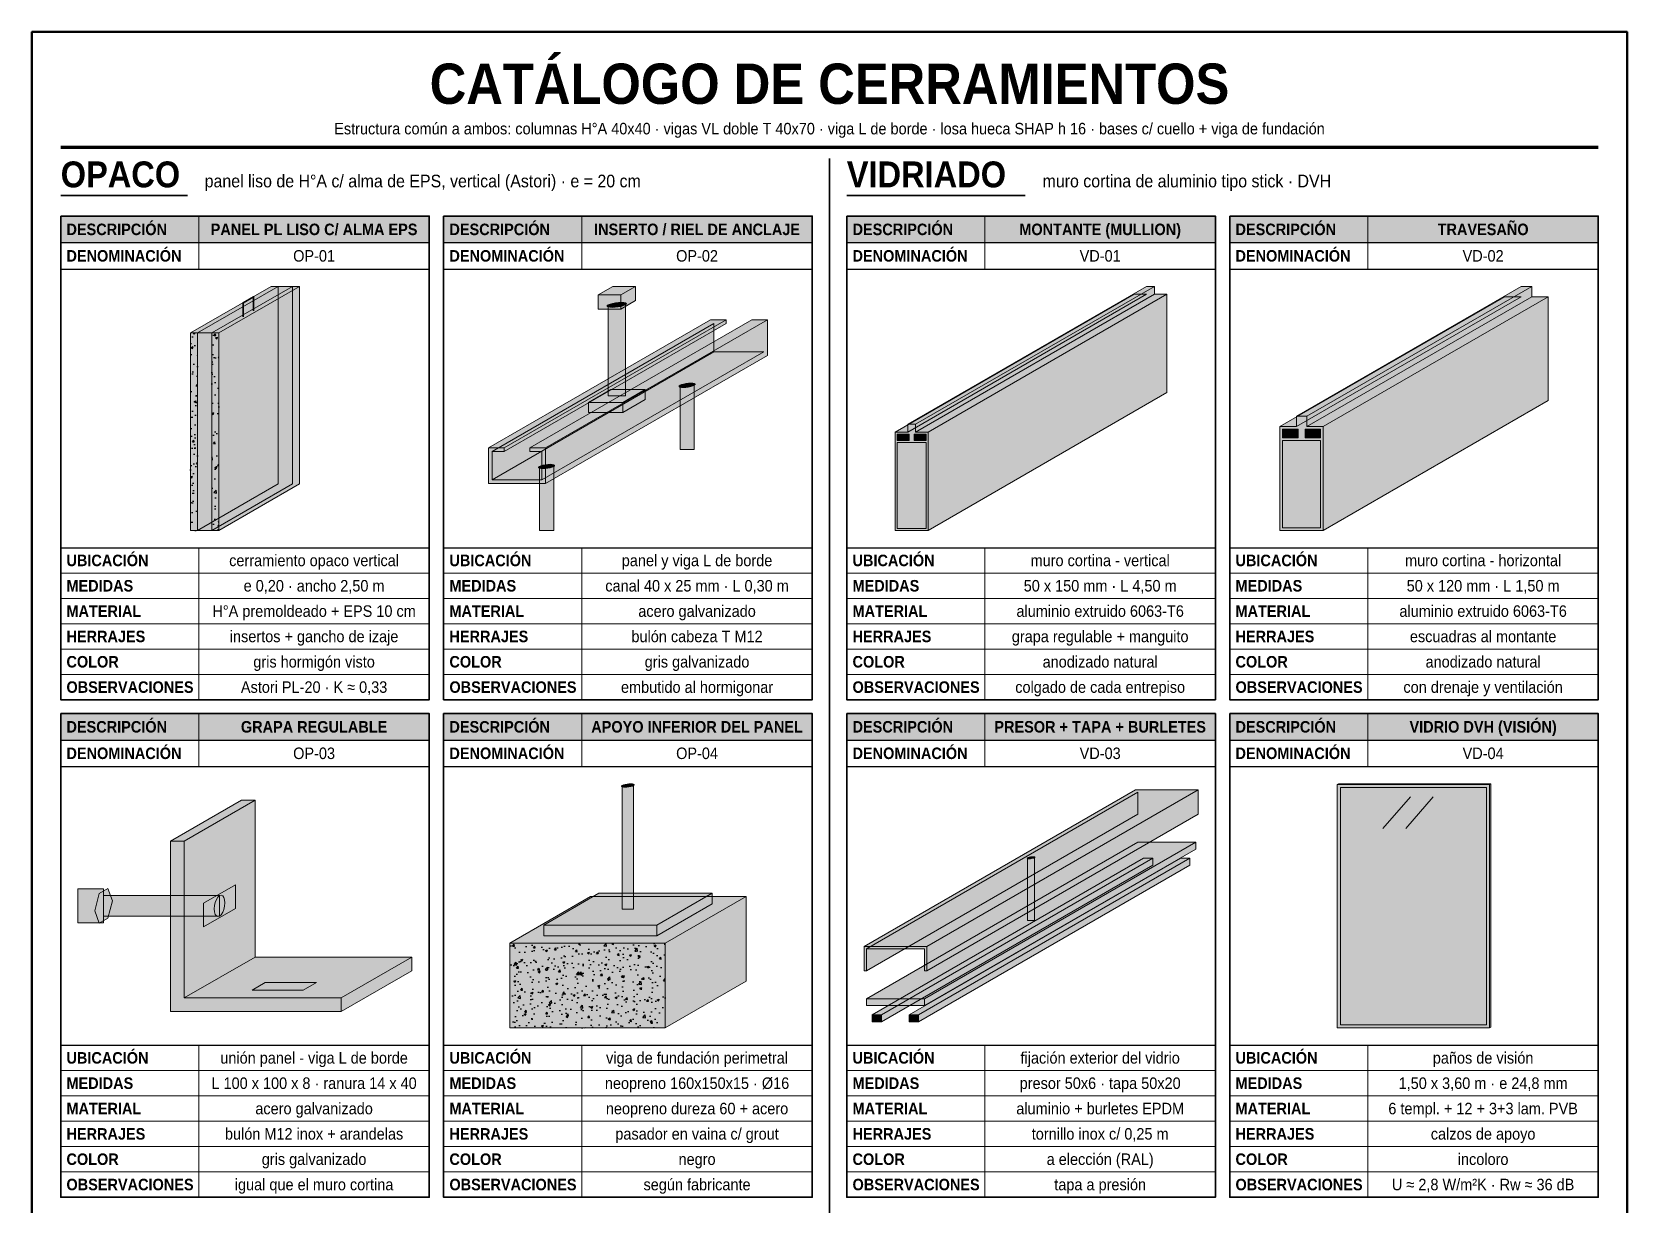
# Model space of a CAD drawing. Header units: millimetres. Extents: x 10 to 287, y 10 to 410.
# Drawn here: x 10 to 287, y 206.4 to 410 of the extents above; entities that cross this region are included whole.
import ezdxf
from ezdxf.enums import TextEntityAlignment as Align

# ---------------------------------------------------------------- set-up
doc = ezdxf.new("R2010")
doc.units = ezdxf.units.MM
for name, color, linetype in [('0-MARCO', 7, 'Continuous'), ('1-DIBUJO', 7, 'Continuous'), ('1-RAYADOS', 8, 'Continuous'), ('1-RELLENOS', 9, 'Continuous'), ('3-TABLAS', 7, 'Continuous'), ('3-TITULOS', 7, 'Continuous')]:
    doc.layers.add(name, color=color, linetype=linetype)
doc.styles.add('ARIAL', font='arial.ttf')
doc.styles.add('ARIAL-NEGRITA', font='arialbd.ttf')

msp = doc.modelspace()

# ---------------------------------------------------------------- hatches: boundary and pattern name
at = {"layer": '1-RAYADOS'}
h = msp.add_hatch(dxfattribs=at)
h.set_pattern_fill('AR-CONC', color=8, scale=0.02)
h.paths.add_polyline_path([(37.54, 323.4), (38.77, 323.4), (38.77, 357.71), (37.54, 357.71)])
h = msp.add_hatch(dxfattribs=at)
h.set_pattern_fill('AR-CONC', color=8, scale=0.02)
h.paths.add_polyline_path([(41.22, 323.4), (42.45, 323.4), (42.45, 357.71), (41.22, 357.71)])
h = msp.add_hatch(dxfattribs=at)
h.set_pattern_fill('GLASS', color=8, scale=3)
h.paths.add_polyline_path([(236.68, 237), (263.09, 237), (263.09, 279.27), (236.68, 279.27)])
h = msp.add_hatch(dxfattribs=at)
h.set_pattern_fill('AR-CONC', color=8, scale=0.02)
h.paths.add_polyline_path([(92.98, 237), (119.99, 237), (119.99, 251.73), (92.98, 251.73)])
at = {"layer": '1-RELLENOS', "true_color": 0xbebebe}
h = msp.add_hatch(color=9, dxfattribs=at)
h.dxf.hatch_style = 1
h.paths.add_polyline_path([(38.77, 357.71), (37.54, 357.71), (51.55, 365.8), (52.78, 365.8)])
h = msp.add_hatch(color=9, dxfattribs=at)
h.dxf.hatch_style = 1
h.paths.add_polyline_path([(38.77, 323.4), (38.77, 357.71), (52.78, 365.8), (52.78, 331.49)])
at = {"layer": '1-RELLENOS', "true_color": 0xd7cca3}
h = msp.add_hatch(color=9, dxfattribs=at)
h.dxf.hatch_style = 1
h.paths.add_polyline_path([(41.22, 357.71), (38.77, 357.71), (52.78, 365.8), (55.23, 365.8)])
h = msp.add_hatch(color=9, dxfattribs=at)
h.dxf.hatch_style = 1
h.paths.add_polyline_path([(41.22, 323.4), (41.22, 357.71), (55.23, 365.8), (55.23, 331.49)])
at = {"layer": '1-RELLENOS', "true_color": 0xbebebe}
h = msp.add_hatch(color=9, dxfattribs=at)
h.dxf.hatch_style = 1
h.paths.add_polyline_path([(42.45, 357.71), (41.22, 357.71), (55.23, 365.8), (56.46, 365.8)])
h = msp.add_hatch(color=9, dxfattribs=at)
h.dxf.hatch_style = 1
h.paths.add_polyline_path([(42.45, 323.4), (42.45, 357.71), (56.46, 365.8), (56.46, 331.49)])
at = {"layer": '1-RELLENOS', "true_color": 0x818589}
h = msp.add_hatch(color=252, dxfattribs=at)
h.dxf.hatch_style = 1
h.paths.add_polyline_path([(112.27, 364.32), (108.31, 364.32), (110.88, 365.8), (114.84, 365.8)])
h = msp.add_hatch(color=252, dxfattribs=at)
h.dxf.hatch_style = 1
h.paths.add_polyline_path([(112.27, 361.84), (112.27, 364.32), (114.84, 365.8), (114.84, 363.33)])
at = {"layer": '1-RELLENOS', "true_color": 0xb1b4b8}
h = msp.add_hatch(color=253, dxfattribs=at)
h.dxf.hatch_style = 1
h.paths.add_polyline_path([(163.46, 341.86), (162.09, 341.86), (203.54, 365.8), (204.91, 365.8)])
h = msp.add_hatch(color=253, dxfattribs=at)
h.dxf.hatch_style = 1
h.paths.add_polyline_path([(163.46, 340.5), (163.46, 341.86), (204.91, 365.8), (204.91, 364.43)])
h = msp.add_hatch(color=253, dxfattribs=at)
h.dxf.hatch_style = 1
h.paths.add_polyline_path([(231.37, 343.25), (229.57, 343.25), (268.63, 365.8), (270.43, 365.8)])
h = msp.add_hatch(color=253, dxfattribs=at)
h.dxf.hatch_style = 1
h.paths.add_polyline_path([(231.37, 341.44), (231.37, 343.25), (270.43, 365.8), (270.43, 364)])
at = {"layer": '1-RELLENOS', "true_color": 0x969ba0}
h = msp.add_hatch(color=253, dxfattribs=at)
h.dxf.hatch_style = 1
h.paths.add_polyline_path([(108.31, 361.84), (112.27, 361.84), (112.27, 364.32), (108.31, 364.32)])
at = {"layer": '1-RELLENOS', "true_color": 0xaaafb4}
h = msp.add_hatch(color=253, dxfattribs=at)
h.dxf.hatch_style = 1
h.paths.add_polyline_path([(113.06, 362.59), (113.22, 362.72), (113.23, 362.85), (113.07, 362.95), (112.76, 363.01), (112.34, 363.03), (111.85, 363.01), (111.32, 362.95), (110.83, 362.85), (110.4, 362.72), (110.09, 362.59), (109.92, 362.45), (109.92, 362.32), (110.08, 362.23), (110.38, 362.16), (110.8, 362.14), (111.3, 362.16), (111.82, 362.23), (112.32, 362.32), (112.75, 362.45)])
at = {"layer": '1-RELLENOS', "true_color": 0xb1b4b8}
h = msp.add_hatch(color=253, dxfattribs=at)
h.dxf.hatch_style = 1
h.paths.add_polyline_path([(162.09, 340.5), (159.92, 340.5), (201.38, 364.43), (203.54, 364.43)])
h = msp.add_hatch(color=253, dxfattribs=at)
h.dxf.hatch_style = 1
h.paths.add_polyline_path([(165.62, 340.5), (163.46, 340.5), (204.91, 364.43), (207.08, 364.43)])
h = msp.add_hatch(color=253, dxfattribs=at)
h.dxf.hatch_style = 1
h.paths.add_polyline_path([(165.62, 323.4), (165.62, 340.5), (207.08, 364.43), (207.08, 347.34)])
h = msp.add_hatch(color=253, dxfattribs=at)
h.dxf.hatch_style = 1
h.paths.add_polyline_path([(229.57, 341.44), (226.71, 341.44), (265.77, 364), (268.63, 364)])
h = msp.add_hatch(color=253, dxfattribs=at)
h.dxf.hatch_style = 1
h.paths.add_polyline_path([(234.23, 341.44), (231.37, 341.44), (270.43, 364), (273.29, 364)])
h = msp.add_hatch(color=253, dxfattribs=at)
h.dxf.hatch_style = 1
h.paths.add_polyline_path([(234.23, 323.4), (234.23, 341.44), (273.29, 364), (273.29, 345.95)])
at = {"layer": '1-RELLENOS', "true_color": 0x959a9e}
h = msp.add_hatch(color=253, dxfattribs=at)
h.dxf.hatch_style = 1
h.paths.add_polyline_path([(110.09, 346.76), (113.06, 346.76), (113.06, 362.59), (110.09, 362.59)])
at = {"layer": '1-RELLENOS', "true_color": 0xdedede}
h = msp.add_hatch(color=254, dxfattribs=at)
h.dxf.hatch_style = 1
h.paths.add_polyline_path([(37.54, 323.4), (38.77, 323.4), (38.77, 357.71), (37.54, 357.71)])
at = {"layer": '1-RELLENOS', "true_color": 0xfaeebe}
h = msp.add_hatch(color=254, dxfattribs=at)
h.dxf.hatch_style = 1
h.paths.add_polyline_path([(38.77, 323.4), (41.22, 323.4), (41.22, 357.71), (38.77, 357.71)])
at = {"layer": '1-RELLENOS', "true_color": 0xdedede}
h = msp.add_hatch(color=254, dxfattribs=at)
h.dxf.hatch_style = 1
h.paths.add_polyline_path([(41.22, 323.4), (42.45, 323.4), (42.45, 357.71), (41.22, 357.71)])
at = {"layer": '1-RELLENOS', "true_color": 0xa8adb2}
h = msp.add_hatch(color=253, dxfattribs=at)
h.dxf.hatch_style = 1
h.paths.add_polyline_path([(92.01, 337.74), (89.29, 337.74), (127.83, 359.99), (130.54, 359.99)])
h = msp.add_hatch(color=253, dxfattribs=at)
h.dxf.hatch_style = 1
h.paths.add_polyline_path([(89.9, 332.18), (89.9, 337.12), (128.44, 359.37), (128.44, 354.43)])
h = msp.add_hatch(color=253, dxfattribs=at)
h.dxf.hatch_style = 1
h.paths.add_polyline_path([(92.01, 337.12), (92.01, 337.74), (130.54, 359.99), (130.54, 359.37)])
h = msp.add_hatch(color=253, dxfattribs=at)
h.dxf.hatch_style = 1
h.paths.add_polyline_path([(99.17, 337.74), (96.46, 337.74), (134.99, 359.99), (137.71, 359.99)])
h = msp.add_hatch(color=253, dxfattribs=at)
h.dxf.hatch_style = 1
h.paths.add_polyline_path([(99.17, 331.56), (99.17, 337.74), (137.71, 359.99), (137.71, 353.81)])
h = msp.add_hatch(color=253, dxfattribs=at)
h.dxf.hatch_style = 1
h.paths.add_polyline_path([(98.56, 332.18), (89.9, 332.18), (128.44, 354.43), (137.1, 354.43)])
at = {"layer": '1-RELLENOS', "true_color": 0x818589}
h = msp.add_hatch(color=252, dxfattribs=at)
h.dxf.hatch_style = 1
h.paths.add_polyline_path([(112.61, 345.65), (106.68, 345.65), (110.53, 347.88), (116.47, 347.88)])
h = msp.add_hatch(color=252, dxfattribs=at)
h.dxf.hatch_style = 1
h.paths.add_polyline_path([(112.61, 343.92), (112.61, 345.65), (116.47, 347.88), (116.47, 346.15)])
at = {"layer": '1-RELLENOS', "true_color": 0xc4cad0}
h = msp.add_hatch(color=9, dxfattribs=at)
h.dxf.hatch_style = 1
h.paths.add_polyline_path([(125.01, 348.62), (125.15, 348.73), (125.15, 348.84), (125.02, 348.92), (124.77, 348.97), (124.42, 348.99), (124.01, 348.97), (123.57, 348.92), (123.15, 348.84), (122.8, 348.73), (122.54, 348.62), (122.4, 348.5), (122.4, 348.4), (122.53, 348.32), (122.78, 348.26), (123.13, 348.25), (123.55, 348.26), (123.98, 348.32), (124.4, 348.4), (124.75, 348.5)])
at = {"layer": '1-RELLENOS', "true_color": 0xacb1b7}
h = msp.add_hatch(color=253, dxfattribs=at)
h.dxf.hatch_style = 1
h.paths.add_polyline_path([(122.54, 337.49), (125.01, 337.49), (125.01, 348.62), (122.54, 348.62)])
at = {"layer": '1-RELLENOS', "true_color": 0x969ba0}
h = msp.add_hatch(color=253, dxfattribs=at)
h.dxf.hatch_style = 1
h.paths.add_polyline_path([(106.68, 343.92), (112.61, 343.92), (112.61, 345.65), (106.68, 345.65)])
at = {"layer": '1-RELLENOS', "true_color": 0xced2d6}
h = msp.add_hatch(color=254, dxfattribs=at)
h.dxf.hatch_style = 1
h.paths.add_polyline_path([(159.92, 323.4), (165.62, 323.4), (165.62, 340.5), (163.46, 340.5), (163.46, 341.86), (162.09, 341.86), (162.09, 340.5), (159.92, 340.5)])
h = msp.add_hatch(color=254, dxfattribs=at)
h.dxf.hatch_style = 1
h.paths.add_polyline_path([(226.71, 323.4), (234.23, 323.4), (234.23, 341.44), (231.37, 341.44), (231.37, 343.25), (229.57, 343.25), (229.57, 341.44), (226.71, 341.44)])
at = {"layer": '1-RELLENOS', "true_color": 0x787878}
h = msp.add_hatch(color=8, dxfattribs=at)
h.dxf.hatch_style = 1
h.paths.add_polyline_path([(227.16, 339.49), (229.87, 339.49), (229.87, 340.99), (227.16, 340.99)])
h = msp.add_hatch(color=8, dxfattribs=at)
h.dxf.hatch_style = 1
h.paths.add_polyline_path([(231.07, 339.49), (233.78, 339.49), (233.78, 340.99), (231.07, 340.99)])
h = msp.add_hatch(color=8, dxfattribs=at)
h.dxf.hatch_style = 1
h.paths.add_polyline_path([(160.26, 339.02), (162.32, 339.02), (162.32, 340.15), (160.26, 340.15)])
h = msp.add_hatch(color=8, dxfattribs=at)
h.dxf.hatch_style = 1
h.paths.add_polyline_path([(160.26, 323.74), (165.28, 323.74), (165.28, 338.67), (160.26, 338.67)])
h = msp.add_hatch(color=8, dxfattribs=at)
h.dxf.hatch_style = 1
h.paths.add_polyline_path([(163.23, 339.02), (165.28, 339.02), (165.28, 340.15), (163.23, 340.15)])
h = msp.add_hatch(color=8, dxfattribs=at)
h.dxf.hatch_style = 1
h.paths.add_polyline_path([(227.16, 323.85), (233.78, 323.85), (233.78, 339.04), (227.16, 339.04)])
at = {"layer": '1-RELLENOS', "true_color": 0xc4cad0}
h = msp.add_hatch(color=9, dxfattribs=at)
h.dxf.hatch_style = 1
h.paths.add_polyline_path([(89.29, 331.56), (99.17, 331.56), (99.17, 337.74), (96.46, 337.74), (96.46, 337.12), (98.56, 337.12), (98.56, 332.18), (89.9, 332.18), (89.9, 337.12), (92.01, 337.12), (92.01, 337.74), (89.29, 337.74)])
h = msp.add_hatch(color=9, dxfattribs=at)
h.dxf.hatch_style = 1
h.paths.add_polyline_path([(100.61, 334.53), (100.74, 334.64), (100.75, 334.74), (100.62, 334.83), (100.36, 334.88), (100.01, 334.9), (99.6, 334.88), (99.16, 334.83), (98.75, 334.74), (98.39, 334.64), (98.13, 334.53), (97.99, 334.41), (97.99, 334.31), (98.12, 334.23), (98.38, 334.17), (98.73, 334.15), (99.14, 334.17), (99.58, 334.23), (99.99, 334.31), (100.35, 334.41)])
at = {"layer": '1-RELLENOS', "true_color": 0xacb1b7}
h = msp.add_hatch(color=253, dxfattribs=at)
h.dxf.hatch_style = 1
h.paths.add_polyline_path([(98.13, 323.4), (100.61, 323.4), (100.61, 334.53), (98.13, 334.53)])
at = {"layer": '1-RELLENOS', "true_color": 0xaaafb4}
h = msp.add_hatch(color=253, dxfattribs=at)
h.dxf.hatch_style = 1
h.paths.add_polyline_path([(114.48, 279.11), (114.59, 279.2), (114.59, 279.28), (114.49, 279.34), (114.29, 279.39), (114.01, 279.4), (113.68, 279.39), (113.34, 279.34), (113.01, 279.28), (112.72, 279.2), (112.52, 279.11), (112.41, 279.01), (112.41, 278.93), (112.51, 278.87), (112.71, 278.83), (112.99, 278.81), (113.32, 278.83), (113.66, 278.87), (113.99, 278.93), (114.28, 279.01)])
at = {"layer": '1-RELLENOS', "true_color": 0x959a9e}
h = msp.add_hatch(color=253, dxfattribs=at)
h.dxf.hatch_style = 1
h.paths.add_polyline_path([(112.52, 257.62), (114.48, 257.62), (114.48, 279.11), (112.52, 279.11)])
at = {"layer": '1-RELLENOS', "true_color": 0xc1c4c7}
h = msp.add_hatch(color=9, dxfattribs=at)
h.dxf.hatch_style = 1
h.paths.add_polyline_path([(165.38, 251.15), (154.5, 251.15), (201.62, 278.35), (212.5, 278.35)])
h = msp.add_hatch(color=9, dxfattribs=at)
h.dxf.hatch_style = 1
h.paths.add_polyline_path([(154.9, 246.92), (154.9, 250.74), (202.02, 277.95), (202.02, 274.12)])
h = msp.add_hatch(color=9, dxfattribs=at)
h.dxf.hatch_style = 1
h.paths.add_polyline_path([(165.38, 246.92), (165.38, 251.15), (212.5, 278.35), (212.5, 274.12)])
at = {"layer": '1-RELLENOS', "true_color": 0xb0c2ca}
h = msp.add_hatch(color=9, dxfattribs=at)
h.dxf.hatch_style = 1
h.paths.add_polyline_path([(263.09, 279.27), (236.68, 279.27), (236.91, 279.4), (263.32, 279.4)])
at = {"layer": '1-RELLENOS', "true_color": 0xcde2ec}
h = msp.add_hatch(color=254, dxfattribs=at)
h.dxf.hatch_style = 1
h.paths.add_polyline_path([(236.68, 237), (263.09, 237), (263.09, 279.27), (236.68, 279.27)])
at = {"layer": '1-RELLENOS', "true_color": 0xb0c2ca}
h = msp.add_hatch(color=9, dxfattribs=at)
h.dxf.hatch_style = 1
h.paths.add_polyline_path([(263.09, 237), (263.09, 279.27), (263.32, 279.4), (263.32, 237.13)])
at = {"layer": '1-RELLENOS', "true_color": 0xa8adb2}
h = msp.add_hatch(color=253, dxfattribs=at)
h.dxf.hatch_style = 1
h.paths.add_polyline_path([(36.43, 269.46), (34.06, 269.46), (46.38, 276.57), (48.75, 276.57)])
h = msp.add_hatch(color=253, dxfattribs=at)
h.dxf.hatch_style = 1
h.paths.add_polyline_path([(36.43, 242.2), (36.43, 269.46), (48.75, 276.57), (48.75, 249.31)])
at = {"layer": '1-RELLENOS', "true_color": 0xc4cad0}
h = msp.add_hatch(color=9, dxfattribs=at)
h.dxf.hatch_style = 1
h.paths.add_polyline_path([(34.06, 239.83), (63.69, 239.83), (63.69, 242.2), (36.43, 242.2), (36.43, 269.46), (34.06, 269.46)])
at = {"layer": '1-RELLENOS', "true_color": 0xb1b4b8}
h = msp.add_hatch(color=253, dxfattribs=at)
h.dxf.hatch_style = 1
h.paths.add_polyline_path([(164.98, 242.08), (154.9, 242.08), (202.02, 269.28), (212.1, 269.28)])
h = msp.add_hatch(color=253, dxfattribs=at)
h.dxf.hatch_style = 1
h.paths.add_polyline_path([(164.98, 240.87), (164.98, 242.08), (212.1, 269.28), (212.1, 268.07)])
at = {"layer": '1-RELLENOS', "true_color": 0x333333}
h = msp.add_hatch(color=250, dxfattribs=at)
h.dxf.hatch_style = 1
h.paths.add_polyline_path([(157.52, 239.26), (155.91, 239.26), (203.03, 266.46), (204.64, 266.46)])
h = msp.add_hatch(color=250, dxfattribs=at)
h.dxf.hatch_style = 1
h.paths.add_polyline_path([(157.52, 238.05), (157.52, 239.26), (204.64, 266.46), (204.64, 265.25)])
h = msp.add_hatch(color=250, dxfattribs=at)
h.dxf.hatch_style = 1
h.paths.add_polyline_path([(163.97, 239.26), (162.36, 239.26), (209.48, 266.46), (211.09, 266.46)])
h = msp.add_hatch(color=250, dxfattribs=at)
h.dxf.hatch_style = 1
h.paths.add_polyline_path([(163.97, 238.05), (163.97, 239.26), (211.09, 266.46), (211.09, 265.25)])
at = {"layer": '1-RELLENOS', "true_color": 0xaaafb4}
h = msp.add_hatch(color=253, dxfattribs=at)
h.dxf.hatch_style = 1
h.paths.add_polyline_path([(184.1, 266.56), (184.17, 266.62), (184.17, 266.67), (184.11, 266.71), (183.99, 266.74), (183.81, 266.74), (183.61, 266.74), (183.4, 266.71), (183.2, 266.67), (183.02, 266.62), (182.9, 266.56), (182.83, 266.51), (182.83, 266.46), (182.89, 266.42), (183.01, 266.39), (183.19, 266.38), (183.39, 266.39), (183.6, 266.42), (183.8, 266.46), (183.98, 266.51)])
at = {"layer": '1-RELLENOS', "true_color": 0x959a9e}
h = msp.add_hatch(color=253, dxfattribs=at)
h.dxf.hatch_style = 1
h.paths.add_polyline_path([(182.9, 255.68), (184.1, 255.68), (184.1, 266.56), (182.9, 266.56)])
at = {"layer": '1-RELLENOS', "true_color": 0x7f8388}
h = msp.add_hatch(color=252, dxfattribs=at)
h.dxf.hatch_style = 1
h.paths.add_polyline_path([(18, 255.24), (22.44, 255.24), (22.44, 261.16), (18, 261.16)])
at = {"layer": '1-RELLENOS', "true_color": 0x969ba0}
h = msp.add_hatch(color=253, dxfattribs=at)
h.dxf.hatch_style = 1
h.paths.add_polyline_path([(23.98, 259.09), (23.21, 261.21), (21.67, 260.32), (20.9, 257.31), (21.67, 255.19), (23.21, 256.08)])
at = {"layer": '1-RELLENOS', "true_color": 0x5a5a5a}
h = msp.add_hatch(color=251, dxfattribs=at)
h.dxf.hatch_style = 1
h.paths.add_polyline_path([(39.82, 254.53), (39.82, 258.67), (45.36, 261.87), (45.36, 257.73)])
at = {"layer": '1-RELLENOS', "true_color": 0x333333}
h = msp.add_hatch(color=250, dxfattribs=at)
h.dxf.hatch_style = 1
h.paths.add_polyline_path([(118.54, 254.86), (98.9, 254.86), (108.46, 260.39), (128.1, 260.39)])
h = msp.add_hatch(color=250, dxfattribs=at)
h.dxf.hatch_style = 1
h.paths.add_polyline_path([(118.54, 253.02), (118.54, 254.86), (128.1, 260.39), (128.1, 258.54)])
at = {"layer": '1-RELLENOS', "true_color": 0x959a9e}
h = msp.add_hatch(color=253, dxfattribs=at)
h.dxf.hatch_style = 1
h.paths.add_polyline_path([(22.44, 256.42), (42.59, 256.42), (42.59, 259.98), (22.44, 259.98)])
at = {"layer": '1-RELLENOS', "true_color": 0xaaafb4}
h = msp.add_hatch(color=253, dxfattribs=at)
h.dxf.hatch_style = 1
h.paths.add_polyline_path([(43.51, 258.73), (43.47, 259.26), (43.34, 259.68), (43.13, 259.95), (42.87, 260.06), (42.59, 259.98), (42.3, 259.73), (42.05, 259.32), (41.84, 258.81), (41.71, 258.24), (41.66, 257.67), (41.71, 257.14), (41.84, 256.72), (42.05, 256.45), (42.3, 256.34), (42.59, 256.42), (42.87, 256.67), (43.13, 257.08), (43.34, 257.59), (43.47, 258.16)])
at = {"layer": '1-RELLENOS', "true_color": 0xbebebe}
h = msp.add_hatch(color=9, dxfattribs=at)
h.dxf.hatch_style = 1
h.paths.add_polyline_path([(119.99, 251.73), (92.98, 251.73), (107.01, 259.83), (134.02, 259.83)])
h = msp.add_hatch(color=9, dxfattribs=at)
h.dxf.hatch_style = 1
h.paths.add_polyline_path([(119.99, 237), (119.99, 251.73), (134.02, 259.83), (134.02, 245.1)])
at = {"layer": '1-RELLENOS', "true_color": 0x3c3c3c}
h = msp.add_hatch(color=250, dxfattribs=at)
h.dxf.hatch_style = 1
h.paths.add_polyline_path([(98.9, 253.02), (118.54, 253.02), (118.54, 254.86), (98.9, 254.86)])
at = {"layer": '1-RELLENOS', "true_color": 0xa8adb2}
h = msp.add_hatch(color=253, dxfattribs=at)
h.dxf.hatch_style = 1
h.paths.add_polyline_path([(63.69, 242.2), (36.43, 242.2), (48.75, 249.31), (76, 249.31)])
h = msp.add_hatch(color=253, dxfattribs=at)
h.dxf.hatch_style = 1
h.paths.add_polyline_path([(63.69, 239.83), (63.69, 242.2), (76, 249.31), (76, 246.94)])
at = {"layer": '1-RELLENOS', "true_color": 0xdedede}
h = msp.add_hatch(color=254, dxfattribs=at)
h.dxf.hatch_style = 1
h.paths.add_polyline_path([(92.98, 237), (119.99, 237), (119.99, 251.73), (92.98, 251.73)])
at = {"layer": '1-RELLENOS', "true_color": 0xe1e4e8}
h = msp.add_hatch(color=254, dxfattribs=at)
h.dxf.hatch_style = 1
h.paths.add_polyline_path([(154.5, 246.92), (154.9, 246.92), (154.9, 250.74), (164.98, 250.74), (164.98, 246.92), (165.38, 246.92), (165.38, 251.15), (154.5, 251.15)])
at = {"layer": '1-RELLENOS', "true_color": 0x5a5a5a}
h = msp.add_hatch(color=251, dxfattribs=at)
h.dxf.hatch_style = 1
h.paths.add_polyline_path([(48.22, 243.54), (57.11, 243.54), (59.42, 244.87), (50.53, 244.87)])
at = {"layer": '1-RELLENOS', "true_color": 0xced2d6}
h = msp.add_hatch(color=254, dxfattribs=at)
h.dxf.hatch_style = 1
h.paths.add_polyline_path([(154.9, 240.87), (164.98, 240.87), (164.98, 242.08), (154.9, 242.08)])
at = {"layer": '1-RELLENOS', "true_color": 0x3c3c3c}
h = msp.add_hatch(color=250, dxfattribs=at)
h.dxf.hatch_style = 1
h.paths.add_polyline_path([(155.91, 238.05), (157.52, 238.05), (157.52, 239.26), (155.91, 239.26)])
h = msp.add_hatch(color=250, dxfattribs=at)
h.dxf.hatch_style = 1
h.paths.add_polyline_path([(162.36, 238.05), (163.97, 238.05), (163.97, 239.26), (162.36, 239.26)])
at = {"layer": '3-TABLAS', "true_color": 0xe8e8e8}
h = msp.add_hatch(color=254, dxfattribs=at)
h.dxf.hatch_style = 1
h.paths.add_polyline_path([(15, 373.4), (79, 373.4), (79, 378), (15, 378)])
h = msp.add_hatch(color=254, dxfattribs=at)
h.dxf.hatch_style = 1
h.paths.add_polyline_path([(81.5, 373.4), (145.5, 373.4), (145.5, 378), (81.5, 378)])
h = msp.add_hatch(color=254, dxfattribs=at)
h.dxf.hatch_style = 1
h.paths.add_polyline_path([(151.5, 373.4), (215.5, 373.4), (215.5, 378), (151.5, 378)])
h = msp.add_hatch(color=254, dxfattribs=at)
h.dxf.hatch_style = 1
h.paths.add_polyline_path([(218, 373.4), (282, 373.4), (282, 378), (218, 378)])
h = msp.add_hatch(color=254, dxfattribs=at)
h.dxf.hatch_style = 1
h.paths.add_polyline_path([(15, 287), (79, 287), (79, 291.6), (15, 291.6)])
h = msp.add_hatch(color=254, dxfattribs=at)
h.dxf.hatch_style = 1
h.paths.add_polyline_path([(81.5, 287), (145.5, 287), (145.5, 291.6), (81.5, 291.6)])
h = msp.add_hatch(color=254, dxfattribs=at)
h.dxf.hatch_style = 1
h.paths.add_polyline_path([(151.5, 287), (215.5, 287), (215.5, 291.6), (151.5, 291.6)])
h = msp.add_hatch(color=254, dxfattribs=at)
h.dxf.hatch_style = 1
h.paths.add_polyline_path([(218, 287), (282, 287), (282, 291.6), (218, 291.6)])

# ---------------------------------------------------------------- linework, layer by layer
at = {"layer": '0-MARCO', "lineweight": 50}
msp.add_lwpolyline([(10, 10), (287, 10), (287, 410), (10, 410)], close=True, dxfattribs=at)
at = {"layer": '1-DIBUJO', "lineweight": 13}
for points in [[(38.77, 357.71), (37.54, 357.71), (51.55, 365.8), (52.78, 365.8)], [(38.77, 323.4), (38.77, 357.71), (52.78, 365.8), (52.78, 331.49)], [(41.22, 357.71), (38.77, 357.71), (52.78, 365.8), (55.23, 365.8)], [(41.22, 323.4), (41.22, 357.71), (55.23, 365.8), (55.23, 331.49)], [(42.45, 357.71), (41.22, 357.71), (55.23, 365.8), (56.46, 365.8)], [(42.45, 323.4), (42.45, 357.71), (56.46, 365.8), (56.46, 331.49)], [(112.27, 364.32), (108.31, 364.32), (110.88, 365.8), (114.84, 365.8)], [(112.27, 361.84), (112.27, 364.32), (114.84, 365.8), (114.84, 363.33)], [(163.46, 341.86), (162.09, 341.86), (203.54, 365.8), (204.91, 365.8)], [(163.46, 340.5), (163.46, 341.86), (204.91, 365.8), (204.91, 364.43)], [(231.37, 343.25), (229.57, 343.25), (268.63, 365.8), (270.43, 365.8)], [(231.37, 341.44), (231.37, 343.25), (270.43, 365.8), (270.43, 364)], [(113.06, 362.59), (113.22, 362.72), (113.23, 362.85), (113.07, 362.95), (112.76, 363.01), (112.34, 363.03), (111.85, 363.01), (111.32, 362.95), (110.83, 362.85), (110.4, 362.72), (110.09, 362.59), (109.92, 362.45), (109.92, 362.32), (110.08, 362.23), (110.38, 362.16), (110.8, 362.14), (111.3, 362.16), (111.82, 362.23), (112.32, 362.32), (112.75, 362.45)], [(162.09, 340.5), (159.92, 340.5), (201.38, 364.43), (203.54, 364.43)], [(165.62, 340.5), (163.46, 340.5), (204.91, 364.43), (207.08, 364.43)], [(165.62, 323.4), (165.62, 340.5), (207.08, 364.43), (207.08, 347.34)], [(229.57, 341.44), (226.71, 341.44), (265.77, 364), (268.63, 364)], [(234.23, 341.44), (231.37, 341.44), (270.43, 364), (273.29, 364)], [(234.23, 323.4), (234.23, 341.44), (273.29, 364), (273.29, 345.95)], [(110.09, 346.76), (113.06, 346.76), (113.06, 362.59), (110.09, 362.59)], [(92.01, 337.74), (89.29, 337.74), (127.83, 359.99), (130.54, 359.99)], [(89.9, 332.18), (89.9, 337.12), (128.44, 359.37), (128.44, 354.43)], [(92.01, 337.12), (92.01, 337.74), (130.54, 359.99), (130.54, 359.37)], [(99.17, 337.74), (96.46, 337.74), (134.99, 359.99), (137.71, 359.99)], [(99.17, 331.56), (99.17, 337.74), (137.71, 359.99), (137.71, 353.81)], [(98.56, 332.18), (89.9, 332.18), (128.44, 354.43), (137.1, 354.43)], [(112.61, 345.65), (106.68, 345.65), (110.53, 347.88), (116.47, 347.88)], [(112.61, 343.92), (112.61, 345.65), (116.47, 347.88), (116.47, 346.15)], [(125.01, 348.62), (125.15, 348.73), (125.15, 348.84), (125.02, 348.92), (124.77, 348.97), (124.42, 348.99), (124.01, 348.97), (123.57, 348.92), (123.15, 348.84), (122.8, 348.73), (122.54, 348.62), (122.4, 348.5), (122.4, 348.4), (122.53, 348.32), (122.78, 348.26), (123.13, 348.25), (123.55, 348.26), (123.98, 348.32), (124.4, 348.4), (124.75, 348.5)], [(122.54, 337.49), (125.01, 337.49), (125.01, 348.62), (122.54, 348.62)], [(100.61, 334.53), (100.74, 334.64), (100.75, 334.74), (100.62, 334.83), (100.36, 334.88), (100.01, 334.9), (99.6, 334.88), (99.16, 334.83), (98.75, 334.74), (98.39, 334.64), (98.13, 334.53), (97.99, 334.41), (97.99, 334.31), (98.12, 334.23), (98.38, 334.17), (98.73, 334.15), (99.14, 334.17), (99.58, 334.23), (99.99, 334.31), (100.35, 334.41)], [(98.13, 323.4), (100.61, 323.4), (100.61, 334.53), (98.13, 334.53)], [(114.48, 279.11), (114.59, 279.2), (114.59, 279.28), (114.49, 279.34), (114.29, 279.39), (114.01, 279.4), (113.68, 279.39), (113.34, 279.34), (113.01, 279.28), (112.72, 279.2), (112.52, 279.11), (112.41, 279.01), (112.41, 278.93), (112.51, 278.87), (112.71, 278.83), (112.99, 278.81), (113.32, 278.83), (113.66, 278.87), (113.99, 278.93), (114.28, 279.01)], [(112.52, 257.62), (114.48, 257.62), (114.48, 279.11), (112.52, 279.11)], [(165.38, 251.15), (154.5, 251.15), (201.62, 278.35), (212.5, 278.35)], [(154.9, 246.92), (154.9, 250.74), (202.02, 277.95), (202.02, 274.12)], [(165.38, 246.92), (165.38, 251.15), (212.5, 278.35), (212.5, 274.12)], [(263.09, 279.27), (236.68, 279.27), (236.91, 279.4), (263.32, 279.4)], [(237.21, 237.53), (262.57, 237.53), (262.57, 278.74), (237.21, 278.74)], [(263.09, 237), (263.09, 279.27), (263.32, 279.4), (263.32, 237.13)], [(36.43, 269.46), (34.06, 269.46), (46.38, 276.57), (48.75, 276.57)], [(36.43, 242.2), (36.43, 269.46), (48.75, 276.57), (48.75, 249.31)], [(164.98, 242.08), (154.9, 242.08), (202.02, 269.28), (212.1, 269.28)], [(164.98, 240.87), (164.98, 242.08), (212.1, 269.28), (212.1, 268.07)], [(157.52, 239.26), (155.91, 239.26), (203.03, 266.46), (204.64, 266.46)], [(157.52, 238.05), (157.52, 239.26), (204.64, 266.46), (204.64, 265.25)], [(163.97, 239.26), (162.36, 239.26), (209.48, 266.46), (211.09, 266.46)], [(163.97, 238.05), (163.97, 239.26), (211.09, 266.46), (211.09, 265.25)], [(184.1, 266.56), (184.17, 266.62), (184.17, 266.67), (184.11, 266.71), (183.99, 266.74), (183.81, 266.74), (183.61, 266.74), (183.4, 266.71), (183.2, 266.67), (183.02, 266.62), (182.9, 266.56), (182.83, 266.51), (182.83, 266.46), (182.89, 266.42), (183.01, 266.39), (183.19, 266.38), (183.39, 266.39), (183.6, 266.42), (183.8, 266.46), (183.98, 266.51)], [(182.9, 255.68), (184.1, 255.68), (184.1, 266.56), (182.9, 266.56)], [(18, 255.24), (22.44, 255.24), (22.44, 261.16), (18, 261.16)], [(23.98, 259.09), (23.21, 261.21), (21.67, 260.32), (20.9, 257.31), (21.67, 255.19), (23.21, 256.08)], [(118.54, 254.86), (98.9, 254.86), (108.46, 260.39), (128.1, 260.39)], [(118.54, 253.02), (118.54, 254.86), (128.1, 260.39), (128.1, 258.54)], [(22.44, 256.42), (42.59, 256.42), (42.59, 259.98), (22.44, 259.98)], [(43.51, 258.73), (43.47, 259.26), (43.34, 259.68), (43.13, 259.95), (42.87, 260.06), (42.59, 259.98), (42.3, 259.73), (42.05, 259.32), (41.84, 258.81), (41.71, 258.24), (41.66, 257.67), (41.71, 257.14), (41.84, 256.72), (42.05, 256.45), (42.3, 256.34), (42.59, 256.42), (42.87, 256.67), (43.13, 257.08), (43.34, 257.59), (43.47, 258.16)], [(119.99, 251.73), (92.98, 251.73), (107.01, 259.83), (134.02, 259.83)], [(119.99, 237), (119.99, 251.73), (134.02, 259.83), (134.02, 245.1)], [(63.69, 242.2), (36.43, 242.2), (48.75, 249.31), (76, 249.31)], [(63.69, 239.83), (63.69, 242.2), (76, 249.31), (76, 246.94)]]:
    msp.add_lwpolyline(points, close=True, dxfattribs=at)
at = {"layer": '1-DIBUJO', "lineweight": 35}
msp.add_lwpolyline([(46.67, 360.51), (46.67, 362.96), (48.46, 363.99), (48.46, 361.54)], dxfattribs=at)
at = {"layer": '1-DIBUJO', "lineweight": 18}
for points in [[(108.31, 361.84), (112.27, 361.84), (112.27, 364.32), (108.31, 364.32)], [(37.54, 323.4), (38.77, 323.4), (38.77, 357.71), (37.54, 357.71)], [(38.77, 323.4), (41.22, 323.4), (41.22, 357.71), (38.77, 357.71)], [(41.22, 323.4), (42.45, 323.4), (42.45, 357.71), (41.22, 357.71)], [(106.68, 343.92), (112.61, 343.92), (112.61, 345.65), (106.68, 345.65)], [(159.92, 323.4), (165.62, 323.4), (165.62, 340.5), (163.46, 340.5), (163.46, 341.86), (162.09, 341.86), (162.09, 340.5), (159.92, 340.5)], [(226.71, 323.4), (234.23, 323.4), (234.23, 341.44), (231.37, 341.44), (231.37, 343.25), (229.57, 343.25), (229.57, 341.44), (226.71, 341.44)], [(89.29, 331.56), (99.17, 331.56), (99.17, 337.74), (96.46, 337.74), (96.46, 337.12), (98.56, 337.12), (98.56, 332.18), (89.9, 332.18), (89.9, 337.12), (92.01, 337.12), (92.01, 337.74), (89.29, 337.74)], [(236.68, 237), (263.09, 237), (263.09, 279.27), (236.68, 279.27)], [(34.06, 239.83), (63.69, 239.83), (63.69, 242.2), (36.43, 242.2), (36.43, 269.46), (34.06, 269.46)], [(98.9, 253.02), (118.54, 253.02), (118.54, 254.86), (98.9, 254.86)], [(92.98, 237), (119.99, 237), (119.99, 251.73), (92.98, 251.73)], [(154.5, 246.92), (154.9, 246.92), (154.9, 250.74), (164.98, 250.74), (164.98, 246.92), (165.38, 246.92), (165.38, 251.15), (154.5, 251.15)], [(154.9, 240.87), (164.98, 240.87), (164.98, 242.08), (154.9, 242.08)], [(155.91, 238.05), (157.52, 238.05), (157.52, 239.26), (155.91, 239.26)], [(162.36, 238.05), (163.97, 238.05), (163.97, 239.26), (162.36, 239.26)]]:
    msp.add_lwpolyline(points, close=True, dxfattribs=at)
at = {"layer": '1-DIBUJO', "lineweight": 9}
for points in [[(227.16, 339.49), (229.87, 339.49), (229.87, 340.99), (227.16, 340.99)], [(231.07, 339.49), (233.78, 339.49), (233.78, 340.99), (231.07, 340.99)], [(160.26, 339.02), (162.32, 339.02), (162.32, 340.15), (160.26, 340.15)], [(160.26, 323.74), (165.28, 323.74), (165.28, 338.67), (160.26, 338.67)], [(163.23, 339.02), (165.28, 339.02), (165.28, 340.15), (163.23, 340.15)], [(227.16, 323.85), (233.78, 323.85), (233.78, 339.04), (227.16, 339.04)], [(39.82, 254.53), (39.82, 258.67), (45.36, 261.87), (45.36, 257.73)], [(48.22, 243.54), (57.11, 243.54), (59.42, 244.87), (50.53, 244.87)]]:
    msp.add_lwpolyline(points, close=True, dxfattribs=at)
for points in [[(244.6, 271.66), (249.36, 277.15)], [(248.56, 271.66), (253.32, 277.15)]]:
    msp.add_lwpolyline(points, dxfattribs=at)
at = {"layer": '3-TABLAS', "lineweight": 35}
for points in [[(15, 378), (79, 378), (79, 294), (15, 294)], [(81.5, 378), (145.5, 378), (145.5, 294), (81.5, 294)], [(151.5, 378), (215.5, 378), (215.5, 294), (151.5, 294)], [(218, 378), (282, 378), (282, 294), (218, 294)], [(15, 291.6), (79, 291.6), (79, 207.6), (15, 207.6)], [(81.5, 291.6), (145.5, 291.6), (145.5, 207.6), (81.5, 207.6)], [(151.5, 291.6), (215.5, 291.6), (215.5, 207.6), (151.5, 207.6)], [(218, 291.6), (282, 291.6), (282, 207.6), (218, 207.6)]]:
    msp.add_lwpolyline(points, close=True, dxfattribs=at)
at = {"layer": '3-TABLAS', "lineweight": 13}
for points in [[(39, 378), (39, 368.8)], [(105.5, 378), (105.5, 368.8)], [(175.5, 378), (175.5, 368.8)], [(242, 378), (242, 368.8)], [(39, 320.4), (39, 294)], [(105.5, 320.4), (105.5, 294)], [(175.5, 320.4), (175.5, 294)], [(242, 320.4), (242, 294)], [(15, 316), (79, 316)], [(81.5, 316), (145.5, 316)], [(151.5, 316), (215.5, 316)], [(218, 316), (282, 316)], [(15, 311.6), (79, 311.6)], [(81.5, 311.6), (145.5, 311.6)], [(151.5, 311.6), (215.5, 311.6)], [(218, 311.6), (282, 311.6)], [(15, 307.2), (79, 307.2)], [(81.5, 307.2), (145.5, 307.2)], [(151.5, 307.2), (215.5, 307.2)], [(218, 307.2), (282, 307.2)], [(15, 302.8), (79, 302.8)], [(81.5, 302.8), (145.5, 302.8)], [(151.5, 302.8), (215.5, 302.8)], [(218, 302.8), (282, 302.8)], [(15, 298.4), (79, 298.4)], [(81.5, 298.4), (145.5, 298.4)], [(151.5, 298.4), (215.5, 298.4)], [(218, 298.4), (282, 298.4)], [(39, 291.6), (39, 282.4)], [(105.5, 291.6), (105.5, 282.4)], [(175.5, 291.6), (175.5, 282.4)], [(242, 291.6), (242, 282.4)], [(39, 234), (39, 207.6)], [(105.5, 234), (105.5, 207.6)], [(175.5, 234), (175.5, 207.6)], [(242, 234), (242, 207.6)], [(15, 229.6), (79, 229.6)], [(81.5, 229.6), (145.5, 229.6)], [(151.5, 229.6), (215.5, 229.6)], [(218, 229.6), (282, 229.6)], [(15, 225.2), (79, 225.2)], [(81.5, 225.2), (145.5, 225.2)], [(151.5, 225.2), (215.5, 225.2)], [(218, 225.2), (282, 225.2)], [(15, 220.8), (79, 220.8)], [(81.5, 220.8), (145.5, 220.8)], [(151.5, 220.8), (215.5, 220.8)], [(218, 220.8), (282, 220.8)], [(15, 216.4), (79, 216.4)], [(81.5, 216.4), (145.5, 216.4)], [(151.5, 216.4), (215.5, 216.4)], [(218, 216.4), (282, 216.4)], [(15, 212), (79, 212)], [(81.5, 212), (145.5, 212)], [(151.5, 212), (215.5, 212)], [(218, 212), (282, 212)]]:
    msp.add_lwpolyline(points, dxfattribs=at)
at = {"layer": '3-TABLAS', "lineweight": 25}
for points in [[(15, 373.4), (79, 373.4)], [(81.5, 373.4), (145.5, 373.4)], [(151.5, 373.4), (215.5, 373.4)], [(218, 373.4), (282, 373.4)], [(15, 368.8), (79, 368.8)], [(81.5, 368.8), (145.5, 368.8)], [(151.5, 368.8), (215.5, 368.8)], [(218, 368.8), (282, 368.8)], [(15, 320.4), (79, 320.4)], [(81.5, 320.4), (145.5, 320.4)], [(151.5, 320.4), (215.5, 320.4)], [(218, 320.4), (282, 320.4)], [(15, 287), (79, 287)], [(81.5, 287), (145.5, 287)], [(151.5, 287), (215.5, 287)], [(218, 287), (282, 287)], [(15, 282.4), (79, 282.4)], [(81.5, 282.4), (145.5, 282.4)], [(151.5, 282.4), (215.5, 282.4)], [(218, 282.4), (282, 282.4)], [(15, 234), (79, 234)], [(81.5, 234), (145.5, 234)], [(151.5, 234), (215.5, 234)], [(218, 234), (282, 234)]]:
    msp.add_lwpolyline(points, dxfattribs=at)
at = {"layer": '3-TITULOS', "lineweight": 70}
msp.add_lwpolyline([(15, 390), (282, 390)], dxfattribs=at)
at = {"layer": '3-TITULOS', "lineweight": 35}
for points in [[(148.5, 388), (148.5, 30)], [(15, 381.6), (37, 381.6)], [(151.5, 381.6), (182.5, 381.6)]]:
    msp.add_lwpolyline(points, dxfattribs=at)

# ---------------------------------------------------------------- texts
at = {"layer": '3-TABLAS', "style": 'ARIAL-NEGRITA', "width": 0.9}
for s, p in [('DESCRIPCIÓN', (16, 375.7)), ('DESCRIPCIÓN', (82.5, 375.7)), ('DESCRIPCIÓN', (152.5, 375.7)), ('DESCRIPCIÓN', (219, 375.7)), ('DENOMINACIÓN', (16, 371.1)), ('DENOMINACIÓN', (82.5, 371.1)), ('DENOMINACIÓN', (152.5, 371.1)), ('DENOMINACIÓN', (219, 371.1)), ('UBICACIÓN', (16, 318.2)), ('UBICACIÓN', (82.5, 318.2)), ('UBICACIÓN', (152.5, 318.2)), ('UBICACIÓN', (219, 318.2)), ('MEDIDAS', (16, 313.8)), ('MEDIDAS', (82.5, 313.8)), ('MEDIDAS', (152.5, 313.8)), ('MEDIDAS', (219, 313.8)), ('MATERIAL', (16, 309.4)), ('MATERIAL', (82.5, 309.4)), ('MATERIAL', (152.5, 309.4)), ('MATERIAL', (219, 309.4)), ('HERRAJES', (16, 305)), ('HERRAJES', (82.5, 305)), ('HERRAJES', (152.5, 305)), ('HERRAJES', (219, 305)), ('COLOR', (16, 300.6)), ('COLOR', (82.5, 300.6)), ('COLOR', (152.5, 300.6)), ('COLOR', (219, 300.6)), ('OBSERVACIONES', (16, 296.2)), ('OBSERVACIONES', (82.5, 296.2)), ('OBSERVACIONES', (152.5, 296.2)), ('OBSERVACIONES', (219, 296.2)), ('DESCRIPCIÓN', (16, 289.3)), ('DESCRIPCIÓN', (82.5, 289.3)), ('DESCRIPCIÓN', (152.5, 289.3)), ('DESCRIPCIÓN', (219, 289.3)), ('DENOMINACIÓN', (16, 284.7)), ('DENOMINACIÓN', (82.5, 284.7)), ('DENOMINACIÓN', (152.5, 284.7)), ('DENOMINACIÓN', (219, 284.7)), ('UBICACIÓN', (16, 231.8)), ('UBICACIÓN', (82.5, 231.8)), ('UBICACIÓN', (152.5, 231.8)), ('UBICACIÓN', (219, 231.8)), ('MEDIDAS', (16, 227.4)), ('MEDIDAS', (82.5, 227.4)), ('MEDIDAS', (152.5, 227.4)), ('MEDIDAS', (219, 227.4)), ('MATERIAL', (16, 223)), ('MATERIAL', (82.5, 223)), ('MATERIAL', (152.5, 223)), ('MATERIAL', (219, 223)), ('HERRAJES', (16, 218.6)), ('HERRAJES', (82.5, 218.6)), ('HERRAJES', (152.5, 218.6)), ('HERRAJES', (219, 218.6)), ('COLOR', (16, 214.2)), ('COLOR', (82.5, 214.2)), ('COLOR', (152.5, 214.2)), ('COLOR', (219, 214.2)), ('OBSERVACIONES', (16, 209.8)), ('OBSERVACIONES', (82.5, 209.8)), ('OBSERVACIONES', (152.5, 209.8)), ('OBSERVACIONES', (219, 209.8))]:
    msp.add_text(s, height=2, dxfattribs=at).set_placement(p, align=Align.MIDDLE_LEFT)
at = {"layer": '3-TABLAS', "width": 0.9}
for s, style, p in [('PANEL PL LISO C/ ALMA EPS', 'ARIAL-NEGRITA', (59, 375.7)), ('INSERTO / RIEL DE ANCLAJE', 'ARIAL-NEGRITA', (125.5, 375.7)), ('MONTANTE (MULLION)', 'ARIAL-NEGRITA', (195.5, 375.7)), ('TRAVESAÑO', 'ARIAL-NEGRITA', (262, 375.7)), ('OP-01', 'ARIAL', (59, 371.1)), ('OP-02', 'ARIAL', (125.5, 371.1)), ('VD-01', 'ARIAL', (195.5, 371.1)), ('VD-02', 'ARIAL', (262, 371.1)), ('cerramiento opaco vertical', 'ARIAL', (59, 318.2)), ('panel y viga L de borde', 'ARIAL', (125.5, 318.2)), ('muro cortina - vertical', 'ARIAL', (195.5, 318.2)), ('muro cortina - horizontal', 'ARIAL', (262, 318.2)), ('e 0,20 · ancho 2,50 m', 'ARIAL', (59, 313.8)), ('canal 40 x 25 mm · L 0,30 m', 'ARIAL', (125.5, 313.8)), ('50 x 150 mm · L 4,50 m', 'ARIAL', (195.5, 313.8)), ('50 x 120 mm · L 1,50 m', 'ARIAL', (262, 313.8)), ('H°A premoldeado + EPS 10 cm', 'ARIAL', (59, 309.4)), ('acero galvanizado', 'ARIAL', (125.5, 309.4)), ('aluminio extruido 6063-T6', 'ARIAL', (195.5, 309.4)), ('aluminio extruido 6063-T6', 'ARIAL', (262, 309.4)), ('insertos + gancho de izaje', 'ARIAL', (59, 305)), ('bulón cabeza T M12', 'ARIAL', (125.5, 305)), ('grapa regulable + manguito', 'ARIAL', (195.5, 305)), ('escuadras al montante', 'ARIAL', (262, 305)), ('gris hormigón visto', 'ARIAL', (59, 300.6)), ('gris galvanizado', 'ARIAL', (125.5, 300.6)), ('anodizado natural', 'ARIAL', (195.5, 300.6)), ('anodizado natural', 'ARIAL', (262, 300.6)), ('Astori PL-20 · K ≈ 0,33', 'ARIAL', (59, 296.2)), ('embutido al hormigonar', 'ARIAL', (125.5, 296.2)), ('colgado de cada entrepiso', 'ARIAL', (195.5, 296.2)), ('con drenaje y ventilación', 'ARIAL', (262, 296.2)), ('VIDRIO DVH (VISIÓN)', 'ARIAL-NEGRITA', (262, 289.3)), ('GRAPA REGULABLE', 'ARIAL-NEGRITA', (59, 289.3)), ('APOYO INFERIOR DEL PANEL', 'ARIAL-NEGRITA', (125.5, 289.3)), ('PRESOR + TAPA + BURLETES', 'ARIAL-NEGRITA', (195.5, 289.3)), ('OP-03', 'ARIAL', (59, 284.7)), ('OP-04', 'ARIAL', (125.5, 284.7)), ('VD-03', 'ARIAL', (195.5, 284.7)), ('VD-04', 'ARIAL', (262, 284.7)), ('unión panel - viga L de borde', 'ARIAL', (59, 231.8)), ('viga de fundación perimetral', 'ARIAL', (125.5, 231.8)), ('fijación exterior del vidrio', 'ARIAL', (195.5, 231.8)), ('paños de visión', 'ARIAL', (262, 231.8)), ('L 100 x 100 x 8 · ranura 14 x 40', 'ARIAL', (59, 227.4)), ('neopreno 160x150x15 · Ø16', 'ARIAL', (125.5, 227.4)), ('presor 50x6 · tapa 50x20', 'ARIAL', (195.5, 227.4)), ('1,50 x 3,60 m · e 24,8 mm', 'ARIAL', (262, 227.4)), ('acero galvanizado', 'ARIAL', (59, 223)), ('neopreno dureza 60 + acero', 'ARIAL', (125.5, 223)), ('aluminio + burletes EPDM', 'ARIAL', (195.5, 223)), ('6 templ. + 12 + 3+3 lam. PVB', 'ARIAL', (262, 223)), ('bulón M12 inox + arandelas', 'ARIAL', (59, 218.6)), ('pasador en vaina c/ grout', 'ARIAL', (125.5, 218.6)), ('tornillo inox c/ 0,25 m', 'ARIAL', (195.5, 218.6)), ('calzos de apoyo', 'ARIAL', (262, 218.6)), ('gris galvanizado', 'ARIAL', (59, 214.2)), ('negro', 'ARIAL', (125.5, 214.2)), ('a elección (RAL)', 'ARIAL', (195.5, 214.2)), ('incoloro', 'ARIAL', (262, 214.2)), ('igual que el muro cortina', 'ARIAL', (59, 209.8)), ('según fabricante', 'ARIAL', (125.5, 209.8)), ('tapa a presión', 'ARIAL', (195.5, 209.8)), ('U ≈ 2,8 W/m²K · Rw ≈ 36 dB', 'ARIAL', (262, 209.8))]:
    msp.add_text(s, height=2, dxfattribs=dict(at, style=style)).set_placement(p, align=Align.MIDDLE_CENTER)
at = {"layer": '3-TITULOS', "width": 0.9}
for s, height, style, p in [('CATÁLOGO DE CERRAMIENTOS', 7, 'ARIAL-NEGRITA', (148.5, 401)), ('Estructura común a ambos: columnas H°A 40x40 · vigas VL doble T 40x70 · viga L de borde · losa hueca SHAP h 16 · bases c/ cuello + viga de fundación', 2, 'ARIAL', (148.5, 393.2))]:
    msp.add_text(s, height=height, dxfattribs=dict(at, style=style)).set_placement(p, align=Align.MIDDLE_CENTER)
for s, height, style, p in [('OPACO', 4.5, 'ARIAL-NEGRITA', (15, 383)), ('panel liso de H°A c/ alma de EPS, vertical (Astori) · e = 20 cm', 2.2, 'ARIAL', (40, 383)), ('VIDRIADO', 4.5, 'ARIAL-NEGRITA', (151.5, 383)), ('muro cortina de aluminio tipo stick · DVH', 2.2, 'ARIAL', (185.5, 383))]:
    msp.add_text(s, height=height, dxfattribs=dict(at, style=style)).set_placement(p)

doc.saveas('drawing.dxf')
